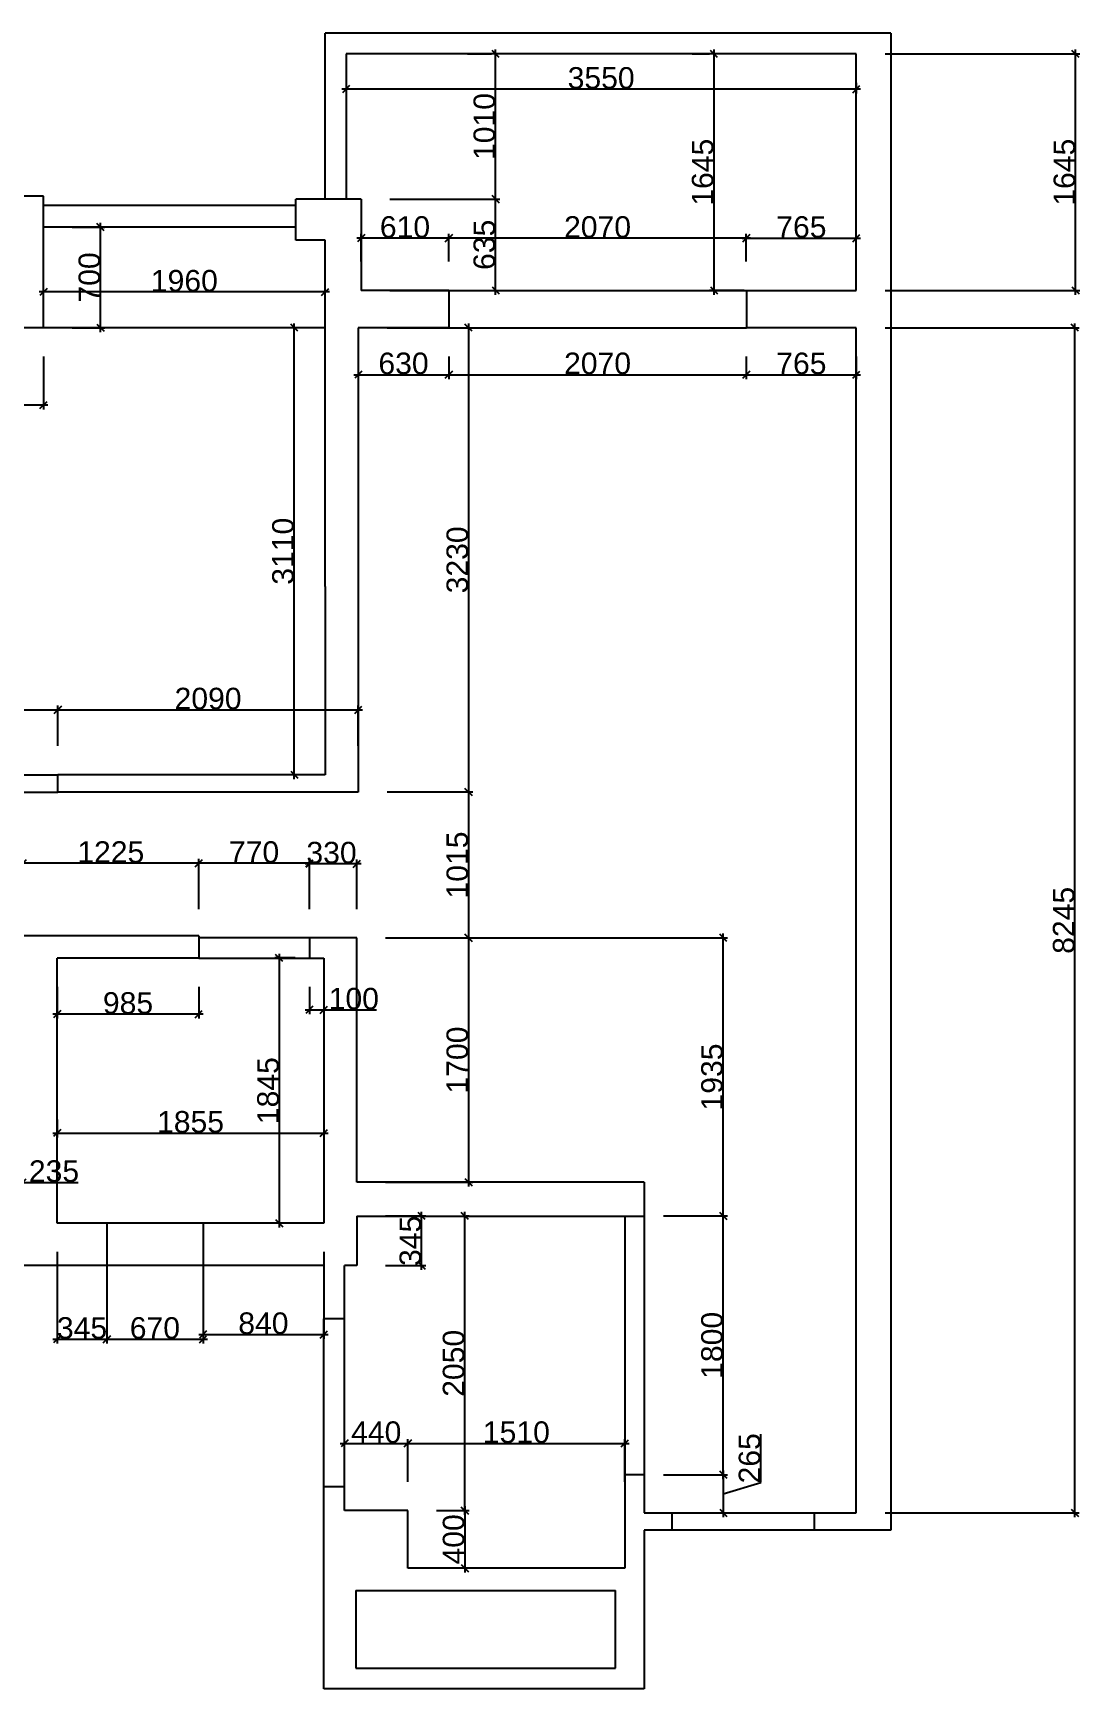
# Model space of a CAD drawing. Header units: millimetres. Extents: x -1666 to 220555, y -7114 to 28673.
# Drawn here: x 47256 to 54539, y 17153 to 28673 of the extents above; entities that cross this region are included whole.
import ezdxf

# ---------------------------------------------------------------- set-up
doc = ezdxf.new("R2010")
doc.units = ezdxf.units.MM
doc.header["$LTSCALE"] = 80
doc.styles.get("Standard").update_dxf_attribs({"font": 'arial.ttf'})
doc.dimstyles.new('ISO-25', dxfattribs={"dimtxt": 150, "dimasz": 50, "dimexe": 30, "dimexo": 200, "dimtad": 1, "dimtxsty": 'Standard', "dimblk": 'OBLIQUE', "dimcen": 2.5, "dimdle": 30, "dimclrd": 3, "dimclre": 3, "dimclrt": 3, "dimadec": 0, "dimazin": 0, "dimtfac": 1, "dimtmove": 0, "dimatfit": 3, "dimfxl": 1, "dimtfillclr": 3, "dimarcsym": 0})

# ---------------------------------------------------------------- blocks, each defined once
blk = doc.blocks.new('_Oblique')
at = {"color": 0, "linetype": 'ByBlock', "lineweight": -2}
blk.add_line((-0.5, -0.5), (0.5, 0.5), dxfattribs=at)
blk = doc.blocks.new('*D302')
at = {"color": 3, "lineweight": -2, "transparency": 16777216}
for p, q in [((53183, 26623), (54534, 26623)), ((54504, 18348), (54504, 26653)), ((53183, 18378), (54534, 18378))]:
    blk.add_line(p, q, dxfattribs=at)
at = {"layer": 'Defpoints', "color": 0, "transparency": 16777216}
for p in [(52983, 26623), (54504, 26623), (52983, 18378)]:
    blk.add_point(p, dxfattribs=at)
at = {"color": 3, "lineweight": -2, "transparency": 16777216, "xscale": 50, "yscale": 50, "zscale": 50}
for p, rotation in [((54504, 26623), 90), ((54504, 18378), 270)]:
    blk.add_blockref('_Oblique', p, dxfattribs=dict(at, rotation=rotation))
at = {"color": 3, "transparency": 16777216, "insert": (54427, 22500), "char_height": 150, "attachment_point": 5, "rotation": 90}
blk.add_mtext('8245', dxfattribs=at)
blk = doc.blocks.new('*D303')
at = {"color": 3, "lineweight": -2, "transparency": 16777216}
for p, q in [((53183, 28528), (54539, 28528)), ((54509, 26853), (54509, 28558)), ((53183, 26883), (54539, 26883))]:
    blk.add_line(p, q, dxfattribs=at)
at = {"layer": 'Defpoints', "color": 0, "transparency": 16777216}
for p in [(52983, 28528), (54509, 28528), (52983, 26883)]:
    blk.add_point(p, dxfattribs=at)
at = {"color": 3, "lineweight": -2, "transparency": 16777216, "xscale": 50, "yscale": 50, "zscale": 50}
for p, rotation in [((54509, 28528), 90), ((54509, 26883), 270)]:
    blk.add_blockref('_Oblique', p, dxfattribs=dict(at, rotation=rotation))
at = {"color": 3, "transparency": 16777216, "insert": (54432, 27705), "char_height": 150, "attachment_point": 5, "rotation": 90}
blk.add_mtext('1645', dxfattribs=at)
blk = doc.blocks.new('*D304')
at = {"color": 3, "lineweight": -2, "transparency": 16777216}
for p, q in [((49718, 26623), (50315, 26623)), ((50285, 26653), (50285, 23363)), ((49718, 23393), (50315, 23393))]:
    blk.add_line(p, q, dxfattribs=at)
at = {"layer": 'Defpoints', "color": 0, "transparency": 16777216}
for p in [(49518, 26623), (49518, 23393), (50285, 23393)]:
    blk.add_point(p, dxfattribs=at)
at = {"color": 3, "lineweight": -2, "transparency": 16777216, "xscale": 50, "yscale": 50, "zscale": 50}
for p, rotation in [((50285, 26623), 90), ((50285, 23393), 270)]:
    blk.add_blockref('_Oblique', p, dxfattribs=dict(at, rotation=rotation))
at = {"color": 3, "transparency": 16777216, "insert": (50208, 25008), "char_height": 150, "attachment_point": 5, "rotation": 90}
blk.add_mtext('3230', dxfattribs=at)
blk = doc.blocks.new('*D305')
at = {"color": 3, "lineweight": -2, "transparency": 16777216}
for p, q in [((49718, 23393), (50315, 23393)), ((50285, 23423), (50285, 22348)), ((49708, 22378), (50315, 22378))]:
    blk.add_line(p, q, dxfattribs=at)
at = {"layer": 'Defpoints', "color": 0, "transparency": 16777216}
for p in [(49518, 23393), (49508, 22378), (50285, 22378)]:
    blk.add_point(p, dxfattribs=at)
at = {"color": 3, "lineweight": -2, "transparency": 16777216, "xscale": 50, "yscale": 50, "zscale": 50}
for p, rotation in [((50285, 23393), 90), ((50285, 22378), 270)]:
    blk.add_blockref('_Oblique', p, dxfattribs=dict(at, rotation=rotation))
at = {"color": 3, "transparency": 16777216, "insert": (50208, 22885), "char_height": 150, "attachment_point": 5, "rotation": 90}
blk.add_mtext('1015', dxfattribs=at)
blk = doc.blocks.new('*D306')
at = {"color": 3, "lineweight": -2, "transparency": 16777216}
for p, q in [((49708, 22378), (50315, 22378)), ((50285, 22408), (50285, 20648)), ((49708, 20678), (50315, 20678))]:
    blk.add_line(p, q, dxfattribs=at)
at = {"layer": 'Defpoints', "color": 0, "transparency": 16777216}
for p in [(49508, 22378), (49508, 20678), (50285, 20678)]:
    blk.add_point(p, dxfattribs=at)
at = {"color": 3, "lineweight": -2, "transparency": 16777216, "xscale": 50, "yscale": 50, "zscale": 50}
for p, rotation in [((50285, 22378), 90), ((50285, 20678), 270)]:
    blk.add_blockref('_Oblique', p, dxfattribs=dict(at, rotation=rotation))
at = {"color": 3, "transparency": 16777216, "insert": (50208, 21528), "char_height": 150, "attachment_point": 5, "rotation": 90}
blk.add_mtext('1700', dxfattribs=at)
blk = doc.blocks.new('*D310')
at = {"color": 3, "lineweight": -2, "transparency": 16777216}
for p, q in [((51641, 20443), (52088, 20443)), ((52058, 18613), (52058, 20473)), ((51641, 18643), (52088, 18643))]:
    blk.add_line(p, q, dxfattribs=at)
at = {"layer": 'Defpoints', "color": 0, "transparency": 16777216}
for p in [(51441, 20443), (52058, 20443), (51441, 18643)]:
    blk.add_point(p, dxfattribs=at)
at = {"color": 3, "lineweight": -2, "transparency": 16777216, "xscale": 50, "yscale": 50, "zscale": 50}
for p, rotation in [((52058, 20443), 90), ((52058, 18643), 270)]:
    blk.add_blockref('_Oblique', p, dxfattribs=dict(at, rotation=rotation))
at = {"color": 3, "transparency": 16777216, "insert": (51980, 19543), "char_height": 150, "attachment_point": 5, "rotation": 90}
blk.add_mtext('1800', dxfattribs=at)
blk = doc.blocks.new('*D311')
at = {"color": 3, "lineweight": -2, "transparency": 16777216}
for p, q in [((49538, 22893), (49148, 22893)), ((49178, 22578), (49178, 22923)), ((49508, 22578), (49508, 22923))]:
    blk.add_line(p, q, dxfattribs=at)
at = {"layer": 'Defpoints', "color": 0, "transparency": 16777216}
for p in [(49178, 22893), (49178, 22378), (49508, 22378)]:
    blk.add_point(p, dxfattribs=at)
at = {"color": 3, "lineweight": -2, "transparency": 16777216, "xscale": 50, "yscale": 50, "zscale": 50, "rotation": 180}
blk.add_blockref('_Oblique', (49178, 22893), dxfattribs=at)
at = {"color": 3, "lineweight": -2, "transparency": 16777216, "xscale": 50, "yscale": 50, "zscale": 50}
blk.add_blockref('_Oblique', (49508, 22893), dxfattribs=at)
at = {"color": 3, "transparency": 16777216, "insert": (49332, 22970), "char_height": 150, "attachment_point": 5}
blk.add_mtext('330', dxfattribs=at)
blk = doc.blocks.new('*D312')
at = {"color": 3, "lineweight": -2, "transparency": 16777216}
for p, q in [((48408, 22578), (48408, 22927)), ((49178, 22578), (49178, 22927)), ((49208, 22897), (48378, 22897))]:
    blk.add_line(p, q, dxfattribs=at)
at = {"layer": 'Defpoints', "color": 0, "transparency": 16777216}
for p in [(48408, 22897), (48408, 22378), (49178, 22378)]:
    blk.add_point(p, dxfattribs=at)
at = {"color": 3, "lineweight": -2, "transparency": 16777216, "xscale": 50, "yscale": 50, "zscale": 50, "rotation": 180}
blk.add_blockref('_Oblique', (48408, 22897), dxfattribs=at)
at = {"color": 3, "lineweight": -2, "transparency": 16777216, "xscale": 50, "yscale": 50, "zscale": 50}
blk.add_blockref('_Oblique', (49178, 22897), dxfattribs=at)
at = {"color": 3, "transparency": 16777216, "insert": (48793, 22974), "char_height": 150, "attachment_point": 5}
blk.add_mtext('770', dxfattribs=at)
blk = doc.blocks.new('*D313')
at = {"color": 3, "lineweight": -2, "transparency": 16777216}
for p, q in [((47183, 22593), (47183, 22927)), ((48408, 22593), (48408, 22927)), ((48438, 22897), (47153, 22897))]:
    blk.add_line(p, q, dxfattribs=at)
at = {"layer": 'Defpoints', "color": 0, "transparency": 16777216}
for p in [(47183, 22897), (47183, 22393), (48408, 22393)]:
    blk.add_point(p, dxfattribs=at)
at = {"color": 3, "lineweight": -2, "transparency": 16777216, "xscale": 50, "yscale": 50, "zscale": 50, "rotation": 180}
blk.add_blockref('_Oblique', (47183, 22897), dxfattribs=at)
at = {"color": 3, "lineweight": -2, "transparency": 16777216, "xscale": 50, "yscale": 50, "zscale": 50}
blk.add_blockref('_Oblique', (48408, 22897), dxfattribs=at)
at = {"color": 3, "transparency": 16777216, "insert": (47796, 22974), "char_height": 150, "attachment_point": 5}
blk.add_mtext('1225', dxfattribs=at)
blk = doc.blocks.new('*D315')
at = {"color": 3, "lineweight": -2, "transparency": 16777216}
for p, q in [((46548, 23964), (47458, 23964)), ((46578, 23713), (46578, 23994)), ((47428, 23713), (47428, 23994))]:
    blk.add_line(p, q, dxfattribs=at)
at = {"layer": 'Defpoints', "color": 0, "transparency": 16777216}
for p in [(47428, 23964), (46578, 23513), (47428, 23513)]:
    blk.add_point(p, dxfattribs=at)
at = {"color": 3, "lineweight": -2, "transparency": 16777216, "xscale": 50, "yscale": 50, "zscale": 50, "rotation": 180}
blk.add_blockref('_Oblique', (46578, 23964), dxfattribs=at)
at = {"color": 3, "lineweight": -2, "transparency": 16777216, "xscale": 50, "yscale": 50, "zscale": 50}
blk.add_blockref('_Oblique', (47428, 23964), dxfattribs=at)
at = {"color": 3, "transparency": 16777216, "insert": (47003, 24042), "char_height": 150, "attachment_point": 5}
blk.add_mtext('850', dxfattribs=at)
blk = doc.blocks.new('*D317')
at = {"color": 3, "lineweight": -2, "transparency": 16777216}
for p, q in [((47398, 23964), (49548, 23964)), ((47428, 23713), (47428, 23994)), ((49518, 23713), (49518, 23994))]:
    blk.add_line(p, q, dxfattribs=at)
at = {"layer": 'Defpoints', "color": 0, "transparency": 16777216}
for p in [(49518, 23964), (47428, 23513), (49518, 23513)]:
    blk.add_point(p, dxfattribs=at)
at = {"color": 3, "lineweight": -2, "transparency": 16777216, "xscale": 50, "yscale": 50, "zscale": 50, "rotation": 180}
blk.add_blockref('_Oblique', (47428, 23964), dxfattribs=at)
at = {"color": 3, "lineweight": -2, "transparency": 16777216, "xscale": 50, "yscale": 50, "zscale": 50}
blk.add_blockref('_Oblique', (49518, 23964), dxfattribs=at)
at = {"color": 3, "transparency": 16777216, "insert": (48473, 24042), "char_height": 150, "attachment_point": 5}
blk.add_mtext('2090', dxfattribs=at)
blk = doc.blocks.new('*D328')
at = {"color": 3, "lineweight": -2, "transparency": 16777216}
for p, q in [((49088, 26623), (49043, 26623)), ((49073, 23483), (49073, 26653)), ((49088, 23513), (49043, 23513))]:
    blk.add_line(p, q, dxfattribs=at)
at = {"layer": 'Defpoints', "color": 0, "transparency": 16777216}
for p in [(49073, 26623), (49288, 26623), (49288, 23513)]:
    blk.add_point(p, dxfattribs=at)
at = {"color": 3, "lineweight": -2, "transparency": 16777216, "xscale": 50, "yscale": 50, "zscale": 50}
for p, rotation in [((49073, 26623), 90), ((49073, 23513), 270)]:
    blk.add_blockref('_Oblique', p, dxfattribs=dict(at, rotation=rotation))
at = {"color": 3, "transparency": 16777216, "insert": (48995, 25068), "char_height": 150, "attachment_point": 5, "rotation": 90}
blk.add_mtext('3110', dxfattribs=at)
blk = doc.blocks.new('*D329')
at = {"color": 3, "lineweight": -2, "transparency": 16777216}
for p, q in [((49318, 26872), (47298, 26872)), ((47328, 26823), (47328, 26902)), ((49288, 26823), (49288, 26902))]:
    blk.add_line(p, q, dxfattribs=at)
at = {"layer": 'Defpoints', "color": 0, "transparency": 16777216}
for p in [(47328, 26872), (47328, 26623), (49288, 26623)]:
    blk.add_point(p, dxfattribs=at)
at = {"color": 3, "lineweight": -2, "transparency": 16777216, "xscale": 50, "yscale": 50, "zscale": 50, "rotation": 180}
blk.add_blockref('_Oblique', (47328, 26872), dxfattribs=at)
at = {"color": 3, "lineweight": -2, "transparency": 16777216, "xscale": 50, "yscale": 50, "zscale": 50}
blk.add_blockref('_Oblique', (49288, 26872), dxfattribs=at)
at = {"color": 3, "transparency": 16777216, "insert": (48308, 26949), "char_height": 150, "attachment_point": 5}
blk.add_mtext('1960', dxfattribs=at)
blk = doc.blocks.new('*D330')
at = {"color": 3, "lineweight": -2, "transparency": 16777216}
for p, q in [((47528, 27323), (47755, 27323)), ((47725, 26593), (47725, 27353)), ((47528, 26623), (47755, 26623))]:
    blk.add_line(p, q, dxfattribs=at)
at = {"layer": 'Defpoints', "color": 0, "transparency": 16777216}
for p in [(47328, 27323), (47725, 27323), (47328, 26623)]:
    blk.add_point(p, dxfattribs=at)
at = {"color": 3, "lineweight": -2, "transparency": 16777216, "xscale": 50, "yscale": 50, "zscale": 50}
for p, rotation in [((47725, 27323), 90), ((47725, 26623), 270)]:
    blk.add_blockref('_Oblique', p, dxfattribs=dict(at, rotation=rotation))
at = {"color": 3, "transparency": 16777216, "insert": (47648, 26973), "char_height": 150, "attachment_point": 5, "rotation": 90}
blk.add_mtext('700', dxfattribs=at)
blk = doc.blocks.new('*D331')
at = {"color": 3, "lineweight": -2, "transparency": 16777216}
for p, q in [((46528, 26423), (46528, 26055)), ((47328, 26423), (47328, 26055)), ((47358, 26085), (46498, 26085))]:
    blk.add_line(p, q, dxfattribs=at)
at = {"layer": 'Defpoints', "color": 0, "transparency": 16777216}
for p in [(46528, 26623), (47328, 26623), (46528, 26085)]:
    blk.add_point(p, dxfattribs=at)
at = {"color": 3, "lineweight": -2, "transparency": 16777216, "xscale": 50, "yscale": 50, "zscale": 50, "rotation": 180}
blk.add_blockref('_Oblique', (46528, 26085), dxfattribs=at)
at = {"color": 3, "lineweight": -2, "transparency": 16777216, "xscale": 50, "yscale": 50, "zscale": 50}
blk.add_blockref('_Oblique', (47328, 26085), dxfattribs=at)
at = {"color": 3, "transparency": 16777216, "insert": (46928, 26162), "char_height": 150, "attachment_point": 5}
blk.add_mtext('800', dxfattribs=at)
blk = doc.blocks.new('*D342')
at = {"color": 3, "lineweight": -2, "transparency": 16777216}
for p, q in [((46918, 20677), (47183, 20677)), ((46948, 20598), (46948, 20707)), ((47183, 20598), (47183, 20707)), ((47183, 20677), (47570, 20677))]:
    blk.add_line(p, q, dxfattribs=at)
at = {"layer": 'Defpoints', "color": 0, "transparency": 16777216}
for p in [(47183, 20677), (46948, 20398), (47183, 20398)]:
    blk.add_point(p, dxfattribs=at)
at = {"color": 3, "lineweight": -2, "transparency": 16777216, "xscale": 50, "yscale": 50, "zscale": 50, "rotation": 180}
blk.add_blockref('_Oblique', (46948, 20677), dxfattribs=at)
at = {"color": 3, "lineweight": -2, "transparency": 16777216, "xscale": 50, "yscale": 50, "zscale": 50}
blk.add_blockref('_Oblique', (47183, 20677), dxfattribs=at)
at = {"color": 3, "transparency": 16777216, "insert": (47401, 20754), "char_height": 150, "attachment_point": 5}
blk.add_mtext('235', dxfattribs=at)
blk = doc.blocks.new('*D343')
at = {"color": 3, "lineweight": -2, "transparency": 16777216}
for p, q in [((47423, 20193), (47423, 19555)), ((47768, 20193), (47768, 19555)), ((47393, 19585), (47798, 19585))]:
    blk.add_line(p, q, dxfattribs=at)
at = {"layer": 'Defpoints', "color": 0, "transparency": 16777216}
for p in [(47423, 20393), (47768, 20393), (47768, 19585)]:
    blk.add_point(p, dxfattribs=at)
at = {"color": 3, "lineweight": -2, "transparency": 16777216, "xscale": 50, "yscale": 50, "zscale": 50, "rotation": 180}
blk.add_blockref('_Oblique', (47423, 19585), dxfattribs=at)
at = {"color": 3, "lineweight": -2, "transparency": 16777216, "xscale": 50, "yscale": 50, "zscale": 50}
blk.add_blockref('_Oblique', (47768, 19585), dxfattribs=at)
at = {"color": 3, "transparency": 16777216, "insert": (47596, 19663), "char_height": 150, "attachment_point": 5}
blk.add_mtext('345', dxfattribs=at)
blk = doc.blocks.new('*D344')
at = {"color": 3, "lineweight": -2, "transparency": 16777216}
for p, q in [((47768, 19898), (47768, 19555)), ((48438, 19898), (48438, 19555)), ((47738, 19585), (48468, 19585))]:
    blk.add_line(p, q, dxfattribs=at)
at = {"layer": 'Defpoints', "color": 0, "transparency": 16777216}
for p in [(47768, 20098), (48438, 20098), (48438, 19585)]:
    blk.add_point(p, dxfattribs=at)
at = {"color": 3, "lineweight": -2, "transparency": 16777216, "xscale": 50, "yscale": 50, "zscale": 50, "rotation": 180}
blk.add_blockref('_Oblique', (47768, 19585), dxfattribs=at)
at = {"color": 3, "lineweight": -2, "transparency": 16777216, "xscale": 50, "yscale": 50, "zscale": 50}
blk.add_blockref('_Oblique', (48438, 19585), dxfattribs=at)
at = {"color": 3, "transparency": 16777216, "insert": (48103, 19663), "char_height": 150, "attachment_point": 5}
blk.add_mtext('670', dxfattribs=at)
blk = doc.blocks.new('*D345')
at = {"color": 3, "lineweight": -2, "transparency": 16777216}
for p, q in [((48438, 20193), (48438, 19589)), ((49278, 20193), (49278, 19589)), ((48408, 19619), (49308, 19619))]:
    blk.add_line(p, q, dxfattribs=at)
at = {"layer": 'Defpoints', "color": 0, "transparency": 16777216}
for p in [(48438, 20393), (49278, 20393), (49278, 19619)]:
    blk.add_point(p, dxfattribs=at)
at = {"color": 3, "lineweight": -2, "transparency": 16777216, "xscale": 50, "yscale": 50, "zscale": 50, "rotation": 180}
blk.add_blockref('_Oblique', (48438, 19619), dxfattribs=at)
at = {"color": 3, "lineweight": -2, "transparency": 16777216, "xscale": 50, "yscale": 50, "zscale": 50}
blk.add_blockref('_Oblique', (49278, 19619), dxfattribs=at)
at = {"color": 3, "transparency": 16777216, "insert": (48858, 19696), "char_height": 150, "attachment_point": 5}
blk.add_mtext('840', dxfattribs=at)
blk = doc.blocks.new('*D346')
at = {"color": 3, "lineweight": -2, "transparency": 16777216}
for p, q in [((49078, 22238), (48938, 22238)), ((48968, 22268), (48968, 20363)), ((49078, 20393), (48938, 20393))]:
    blk.add_line(p, q, dxfattribs=at)
at = {"layer": 'Defpoints', "color": 0, "transparency": 16777216}
for p in [(49278, 22238), (48968, 20393), (49278, 20393)]:
    blk.add_point(p, dxfattribs=at)
at = {"color": 3, "lineweight": -2, "transparency": 16777216, "xscale": 50, "yscale": 50, "zscale": 50}
for p, rotation in [((48968, 22238), 90), ((48968, 20393), 270)]:
    blk.add_blockref('_Oblique', p, dxfattribs=dict(at, rotation=rotation))
at = {"color": 3, "transparency": 16777216, "insert": (48891, 21315), "char_height": 150, "attachment_point": 5, "rotation": 90}
blk.add_mtext('1845', dxfattribs=at)
blk = doc.blocks.new('*D347')
at = {"color": 3, "lineweight": -2, "transparency": 16777216}
for p, q in [((47423, 22038), (47423, 21817)), ((48408, 22038), (48408, 21817)), ((48438, 21847), (47393, 21847))]:
    blk.add_line(p, q, dxfattribs=at)
at = {"layer": 'Defpoints', "color": 0, "transparency": 16777216}
for p in [(47423, 22238), (48408, 22238), (47423, 21847)]:
    blk.add_point(p, dxfattribs=at)
at = {"color": 3, "lineweight": -2, "transparency": 16777216, "xscale": 50, "yscale": 50, "zscale": 50, "rotation": 180}
blk.add_blockref('_Oblique', (47423, 21847), dxfattribs=at)
at = {"color": 3, "lineweight": -2, "transparency": 16777216, "xscale": 50, "yscale": 50, "zscale": 50}
blk.add_blockref('_Oblique', (48408, 21847), dxfattribs=at)
at = {"color": 3, "transparency": 16777216, "insert": (47916, 21924), "char_height": 150, "attachment_point": 5}
blk.add_mtext('985', dxfattribs=at)
blk = doc.blocks.new('*D348')
at = {"color": 3, "lineweight": -2, "transparency": 16777216}
for p, q in [((49178, 22038), (49178, 21847)), ((49278, 22038), (49278, 21847)), ((49148, 21877), (49278, 21877)), ((49278, 21877), (49646, 21877))]:
    blk.add_line(p, q, dxfattribs=at)
at = {"layer": 'Defpoints', "color": 0, "transparency": 16777216}
for p in [(49178, 22238), (49278, 22238), (49278, 21877)]:
    blk.add_point(p, dxfattribs=at)
at = {"color": 3, "lineweight": -2, "transparency": 16777216, "xscale": 50, "yscale": 50, "zscale": 50, "rotation": 180}
blk.add_blockref('_Oblique', (49178, 21877), dxfattribs=at)
at = {"color": 3, "lineweight": -2, "transparency": 16777216, "xscale": 50, "yscale": 50, "zscale": 50}
blk.add_blockref('_Oblique', (49278, 21877), dxfattribs=at)
at = {"color": 3, "transparency": 16777216, "insert": (49487, 21954), "char_height": 150, "attachment_point": 5}
blk.add_mtext('100', dxfattribs=at)
blk = doc.blocks.new('*D349')
at = {"color": 3, "lineweight": -2, "transparency": 16777216}
for p, q in [((47423, 21115), (47423, 20990)), ((49278, 21115), (49278, 20990)), ((47393, 21020), (49308, 21020))]:
    blk.add_line(p, q, dxfattribs=at)
at = {"layer": 'Defpoints', "color": 0, "transparency": 16777216}
for p in [(47423, 21315), (49278, 21315), (49278, 21020)]:
    blk.add_point(p, dxfattribs=at)
at = {"color": 3, "lineweight": -2, "transparency": 16777216, "xscale": 50, "yscale": 50, "zscale": 50, "rotation": 180}
blk.add_blockref('_Oblique', (47423, 21020), dxfattribs=at)
at = {"color": 3, "lineweight": -2, "transparency": 16777216, "xscale": 50, "yscale": 50, "zscale": 50}
blk.add_blockref('_Oblique', (49278, 21020), dxfattribs=at)
at = {"color": 3, "transparency": 16777216, "insert": (48351, 21097), "char_height": 150, "attachment_point": 5}
blk.add_mtext('1855', dxfattribs=at)
blk = doc.blocks.new('*D350')
at = {"color": 3, "lineweight": -2, "transparency": 16777216}
for p, q in [((49708, 20443), (49989, 20443)), ((49959, 20068), (49959, 20473)), ((49708, 20098), (49989, 20098))]:
    blk.add_line(p, q, dxfattribs=at)
at = {"layer": 'Defpoints', "color": 0, "transparency": 16777216}
for p in [(49508, 20443), (49959, 20443), (49508, 20098)]:
    blk.add_point(p, dxfattribs=at)
at = {"color": 3, "lineweight": -2, "transparency": 16777216, "xscale": 50, "yscale": 50, "zscale": 50}
for p, rotation in [((49959, 20443), 90), ((49959, 20098), 270)]:
    blk.add_blockref('_Oblique', p, dxfattribs=dict(at, rotation=rotation))
at = {"color": 3, "transparency": 16777216, "insert": (49881, 20270), "char_height": 150, "attachment_point": 5, "rotation": 90}
blk.add_mtext('345', dxfattribs=at)
blk = doc.blocks.new('*D351')
at = {"color": 3, "lineweight": -2, "transparency": 16777216}
for p, q in [((50259, 18363), (50259, 20473)), ((50268, 20443), (50289, 20443)), ((50063, 18393), (50289, 18393))]:
    blk.add_line(p, q, dxfattribs=at)
at = {"layer": 'Defpoints', "color": 0, "transparency": 16777216}
for p in [(50068, 20443), (50259, 20443), (49863, 18393)]:
    blk.add_point(p, dxfattribs=at)
at = {"color": 3, "lineweight": -2, "transparency": 16777216, "xscale": 50, "yscale": 50, "zscale": 50}
for p, rotation in [((50259, 20443), 90), ((50259, 18393), 270)]:
    blk.add_blockref('_Oblique', p, dxfattribs=dict(at, rotation=rotation))
at = {"color": 3, "transparency": 16777216, "insert": (50182, 19418), "char_height": 150, "attachment_point": 5, "rotation": 90}
blk.add_mtext('2050', dxfattribs=at)
blk = doc.blocks.new('*D352')
at = {"color": 3, "lineweight": -2, "transparency": 16777216}
for p, q in [((49833, 18861), (51403, 18861)), ((49863, 18593), (49863, 18891)), ((51373, 18593), (51373, 18891))]:
    blk.add_line(p, q, dxfattribs=at)
at = {"layer": 'Defpoints', "color": 0, "transparency": 16777216}
for p in [(51373, 18861), (49863, 18393), (51373, 18393)]:
    blk.add_point(p, dxfattribs=at)
at = {"color": 3, "lineweight": -2, "transparency": 16777216, "xscale": 50, "yscale": 50, "zscale": 50, "rotation": 180}
blk.add_blockref('_Oblique', (49863, 18861), dxfattribs=at)
at = {"color": 3, "lineweight": -2, "transparency": 16777216, "xscale": 50, "yscale": 50, "zscale": 50}
blk.add_blockref('_Oblique', (51373, 18861), dxfattribs=at)
at = {"color": 3, "transparency": 16777216, "insert": (50618, 18938), "char_height": 150, "attachment_point": 5}
blk.add_mtext('1510', dxfattribs=at)
blk = doc.blocks.new('*D353')
at = {"color": 3, "lineweight": -2, "transparency": 16777216}
for p, q in [((49393, 18861), (49893, 18861)), ((49423, 18758), (49423, 18891)), ((49863, 18593), (49863, 18891))]:
    blk.add_line(p, q, dxfattribs=at)
at = {"layer": 'Defpoints', "color": 0, "transparency": 16777216}
for p in [(49863, 18861), (49423, 18558), (49863, 18393)]:
    blk.add_point(p, dxfattribs=at)
at = {"color": 3, "lineweight": -2, "transparency": 16777216, "xscale": 50, "yscale": 50, "zscale": 50, "rotation": 180}
blk.add_blockref('_Oblique', (49423, 18861), dxfattribs=at)
at = {"color": 3, "lineweight": -2, "transparency": 16777216, "xscale": 50, "yscale": 50, "zscale": 50}
blk.add_blockref('_Oblique', (49863, 18861), dxfattribs=at)
at = {"color": 3, "transparency": 16777216, "insert": (49643, 18938), "char_height": 150, "attachment_point": 5}
blk.add_mtext('440', dxfattribs=at)
blk = doc.blocks.new('*D354')
at = {"color": 3, "lineweight": -2, "transparency": 16777216}
for p, q in [((50063, 18393), (50289, 18393)), ((50259, 18423), (50259, 17963)), ((50427, 17993), (50289, 17993))]:
    blk.add_line(p, q, dxfattribs=at)
at = {"layer": 'Defpoints', "color": 0, "transparency": 16777216}
for p in [(49863, 18393), (50227, 17993), (50259, 17993)]:
    blk.add_point(p, dxfattribs=at)
at = {"color": 3, "lineweight": -2, "transparency": 16777216, "xscale": 50, "yscale": 50, "zscale": 50}
for p, rotation in [((50259, 18393), 90), ((50259, 17993), 270)]:
    blk.add_blockref('_Oblique', p, dxfattribs=dict(at, rotation=rotation))
at = {"color": 3, "transparency": 16777216, "insert": (50182, 18193), "char_height": 150, "attachment_point": 5, "rotation": 90}
blk.add_mtext('400', dxfattribs=at)
blk = doc.blocks.new('*D355')
at = {"color": 3, "lineweight": -2, "transparency": 16777216}
for p, q in [((49708, 22378), (52088, 22378)), ((52058, 20413), (52058, 22408)), ((51641, 20443), (52088, 20443))]:
    blk.add_line(p, q, dxfattribs=at)
at = {"layer": 'Defpoints', "color": 0, "transparency": 16777216}
for p in [(49508, 22378), (52058, 22378), (51441, 20443)]:
    blk.add_point(p, dxfattribs=at)
at = {"color": 3, "lineweight": -2, "transparency": 16777216, "xscale": 50, "yscale": 50, "zscale": 50}
for p, rotation in [((52058, 22378), 90), ((52058, 20443), 270)]:
    blk.add_blockref('_Oblique', p, dxfattribs=dict(at, rotation=rotation))
at = {"color": 3, "transparency": 16777216, "insert": (51980, 21410), "char_height": 150, "attachment_point": 5, "rotation": 90}
blk.add_mtext('1935', dxfattribs=at)
blk = doc.blocks.new('*D356')
at = {"color": 3, "lineweight": -2, "transparency": 16777216}
for p, q in [((52318, 18589), (52318, 18925)), ((52058, 18673), (52058, 18348)), ((51641, 18643), (52088, 18643)), ((52058, 18510), (52318, 18589)), ((51903, 18378), (52088, 18378))]:
    blk.add_line(p, q, dxfattribs=at)
at = {"layer": 'Defpoints', "color": 0, "transparency": 16777216}
for p in [(51441, 18643), (51703, 18378), (52058, 18378)]:
    blk.add_point(p, dxfattribs=at)
at = {"color": 3, "lineweight": -2, "transparency": 16777216, "xscale": 50, "yscale": 50, "zscale": 50}
for p, rotation in [((52058, 18643), 90), ((52058, 18378), 270)]:
    blk.add_blockref('_Oblique', p, dxfattribs=dict(at, rotation=rotation))
at = {"color": 3, "transparency": 16777216, "insert": (52241, 18757), "char_height": 150, "attachment_point": 5, "rotation": 90}
blk.add_mtext('265', dxfattribs=at)
blk = doc.blocks.new('*D359')
at = {"color": 3, "lineweight": -2, "transparency": 16777216}
for p, q in [((52248, 27246), (50118, 27246)), ((50148, 27083), (50148, 27276)), ((52218, 27083), (52218, 27276))]:
    blk.add_line(p, q, dxfattribs=at)
at = {"layer": 'Defpoints', "color": 0, "transparency": 16777216}
for p in [(50148, 27246), (50148, 26883), (52218, 26883)]:
    blk.add_point(p, dxfattribs=at)
at = {"color": 3, "lineweight": -2, "transparency": 16777216, "xscale": 50, "yscale": 50, "zscale": 50, "rotation": 180}
blk.add_blockref('_Oblique', (50148, 27246), dxfattribs=at)
at = {"color": 3, "lineweight": -2, "transparency": 16777216, "xscale": 50, "yscale": 50, "zscale": 50}
blk.add_blockref('_Oblique', (52218, 27246), dxfattribs=at)
at = {"color": 3, "transparency": 16777216, "insert": (51183, 27323), "char_height": 150, "attachment_point": 5}
blk.add_mtext('2070', dxfattribs=at)
blk = doc.blocks.new('*D360')
at = {"color": 3, "lineweight": -2, "transparency": 16777216}
for p, q in [((50178, 27246), (49508, 27246)), ((49538, 27083), (49538, 27276)), ((50148, 27083), (50148, 27276))]:
    blk.add_line(p, q, dxfattribs=at)
at = {"layer": 'Defpoints', "color": 0, "transparency": 16777216}
for p in [(49538, 27246), (49538, 26883), (50148, 26883)]:
    blk.add_point(p, dxfattribs=at)
at = {"color": 3, "lineweight": -2, "transparency": 16777216, "xscale": 50, "yscale": 50, "zscale": 50, "rotation": 180}
blk.add_blockref('_Oblique', (49538, 27246), dxfattribs=at)
at = {"color": 3, "lineweight": -2, "transparency": 16777216, "xscale": 50, "yscale": 50, "zscale": 50}
blk.add_blockref('_Oblique', (50148, 27246), dxfattribs=at)
at = {"color": 3, "transparency": 16777216, "insert": (49843, 27323), "char_height": 150, "attachment_point": 5}
blk.add_mtext('610', dxfattribs=at)
blk = doc.blocks.new('*D361')
at = {"color": 3, "lineweight": -2, "transparency": 16777216}
for p, q in [((52188, 27246), (53013, 27246)), ((52218, 27083), (52218, 27276)), ((52983, 27083), (52983, 27276))]:
    blk.add_line(p, q, dxfattribs=at)
at = {"layer": 'Defpoints', "color": 0, "transparency": 16777216}
for p in [(52983, 27246), (52218, 26883), (52983, 26883)]:
    blk.add_point(p, dxfattribs=at)
at = {"color": 3, "lineweight": -2, "transparency": 16777216, "xscale": 50, "yscale": 50, "zscale": 50, "rotation": 180}
blk.add_blockref('_Oblique', (52218, 27246), dxfattribs=at)
at = {"color": 3, "lineweight": -2, "transparency": 16777216, "xscale": 50, "yscale": 50, "zscale": 50}
blk.add_blockref('_Oblique', (52983, 27246), dxfattribs=at)
at = {"color": 3, "transparency": 16777216, "insert": (52601, 27323), "char_height": 150, "attachment_point": 5}
blk.add_mtext('765', dxfattribs=at)
blk = doc.blocks.new('*D362')
at = {"color": 3, "lineweight": -2, "transparency": 16777216}
for p, q in [((49518, 26423), (49518, 26266)), ((50148, 26423), (50148, 26266)), ((49488, 26296), (50178, 26296))]:
    blk.add_line(p, q, dxfattribs=at)
at = {"layer": 'Defpoints', "color": 0, "transparency": 16777216}
for p in [(49518, 26623), (50148, 26623), (50148, 26296)]:
    blk.add_point(p, dxfattribs=at)
at = {"color": 3, "lineweight": -2, "transparency": 16777216, "xscale": 50, "yscale": 50, "zscale": 50, "rotation": 180}
blk.add_blockref('_Oblique', (49518, 26296), dxfattribs=at)
at = {"color": 3, "lineweight": -2, "transparency": 16777216, "xscale": 50, "yscale": 50, "zscale": 50}
blk.add_blockref('_Oblique', (50148, 26296), dxfattribs=at)
at = {"color": 3, "transparency": 16777216, "insert": (49833, 26374), "char_height": 150, "attachment_point": 5}
blk.add_mtext('630', dxfattribs=at)
blk = doc.blocks.new('*D363')
at = {"color": 3, "lineweight": -2, "transparency": 16777216}
for p, q in [((50148, 26423), (50148, 26266)), ((52218, 26423), (52218, 26266)), ((50118, 26296), (52248, 26296))]:
    blk.add_line(p, q, dxfattribs=at)
at = {"layer": 'Defpoints', "color": 0, "transparency": 16777216}
for p in [(50148, 26623), (52218, 26623), (52218, 26296)]:
    blk.add_point(p, dxfattribs=at)
at = {"color": 3, "lineweight": -2, "transparency": 16777216, "xscale": 50, "yscale": 50, "zscale": 50, "rotation": 180}
blk.add_blockref('_Oblique', (50148, 26296), dxfattribs=at)
at = {"color": 3, "lineweight": -2, "transparency": 16777216, "xscale": 50, "yscale": 50, "zscale": 50}
blk.add_blockref('_Oblique', (52218, 26296), dxfattribs=at)
at = {"color": 3, "transparency": 16777216, "insert": (51183, 26374), "char_height": 150, "attachment_point": 5}
blk.add_mtext('2070', dxfattribs=at)
blk = doc.blocks.new('*D364')
at = {"color": 3, "lineweight": -2, "transparency": 16777216}
for p, q in [((52218, 26423), (52218, 26266)), ((52983, 26423), (52983, 26266)), ((52188, 26296), (53013, 26296))]:
    blk.add_line(p, q, dxfattribs=at)
at = {"layer": 'Defpoints', "color": 0, "transparency": 16777216}
for p in [(52218, 26623), (52983, 26623), (52983, 26296)]:
    blk.add_point(p, dxfattribs=at)
at = {"color": 3, "lineweight": -2, "transparency": 16777216, "xscale": 50, "yscale": 50, "zscale": 50, "rotation": 180}
blk.add_blockref('_Oblique', (52218, 26296), dxfattribs=at)
at = {"color": 3, "lineweight": -2, "transparency": 16777216, "xscale": 50, "yscale": 50, "zscale": 50}
blk.add_blockref('_Oblique', (52983, 26296), dxfattribs=at)
at = {"color": 3, "transparency": 16777216, "insert": (52601, 26374), "char_height": 150, "attachment_point": 5}
blk.add_mtext('765', dxfattribs=at)
blk = doc.blocks.new('*D365')
at = {"color": 3, "lineweight": -2, "transparency": 16777216}
for p, q in [((50474, 26853), (50474, 27548)), ((49738, 27518), (50504, 27518)), ((49738, 26883), (50504, 26883))]:
    blk.add_line(p, q, dxfattribs=at)
at = {"layer": 'Defpoints', "color": 0, "transparency": 16777216}
for p in [(49538, 27518), (50474, 27518), (49538, 26883)]:
    blk.add_point(p, dxfattribs=at)
at = {"color": 3, "lineweight": -2, "transparency": 16777216, "xscale": 50, "yscale": 50, "zscale": 50}
for p, rotation in [((50474, 27518), 90), ((50474, 26883), 270)]:
    blk.add_blockref('_Oblique', p, dxfattribs=dict(at, rotation=rotation))
at = {"color": 3, "transparency": 16777216, "insert": (50396, 27200), "char_height": 150, "attachment_point": 5, "rotation": 90}
blk.add_mtext('635', dxfattribs=at)
blk = doc.blocks.new('*D366')
at = {"color": 3, "lineweight": -2, "transparency": 16777216}
for p, q in [((50277, 28528), (50444, 28528)), ((50474, 27488), (50474, 28558)), ((49738, 27518), (50504, 27518))]:
    blk.add_line(p, q, dxfattribs=at)
at = {"layer": 'Defpoints', "color": 0, "transparency": 16777216}
for p in [(50474, 28528), (50477, 28528), (49538, 27518)]:
    blk.add_point(p, dxfattribs=at)
at = {"color": 3, "lineweight": -2, "transparency": 16777216, "xscale": 50, "yscale": 50, "zscale": 50}
for p, rotation in [((50474, 28528), 90), ((50474, 27518), 270)]:
    blk.add_blockref('_Oblique', p, dxfattribs=dict(at, rotation=rotation))
at = {"color": 3, "transparency": 16777216, "insert": (50396, 28023), "char_height": 150, "attachment_point": 5, "rotation": 90}
blk.add_mtext('1010', dxfattribs=at)
blk = doc.blocks.new('*D367')
at = {"color": 3, "lineweight": -2, "transparency": 16777216}
for p, q in [((53013, 28283), (49403, 28283)), ((49433, 28328), (49433, 28253)), ((52983, 28328), (52983, 28253))]:
    blk.add_line(p, q, dxfattribs=at)
at = {"layer": 'Defpoints', "color": 0, "transparency": 16777216}
for p in [(49433, 28528), (52983, 28528), (49433, 28283)]:
    blk.add_point(p, dxfattribs=at)
at = {"color": 3, "lineweight": -2, "transparency": 16777216, "xscale": 50, "yscale": 50, "zscale": 50, "rotation": 180}
blk.add_blockref('_Oblique', (49433, 28283), dxfattribs=at)
at = {"color": 3, "lineweight": -2, "transparency": 16777216, "xscale": 50, "yscale": 50, "zscale": 50}
blk.add_blockref('_Oblique', (52983, 28283), dxfattribs=at)
at = {"color": 3, "transparency": 16777216, "insert": (51208, 28360), "char_height": 150, "attachment_point": 5}
blk.add_mtext('3550', dxfattribs=at)
blk = doc.blocks.new('*D368')
at = {"color": 3, "lineweight": -2, "transparency": 16777216}
for p, q in [((51842, 28528), (51963, 28528)), ((51993, 28558), (51993, 26853)), ((52202, 26883), (51963, 26883))]:
    blk.add_line(p, q, dxfattribs=at)
at = {"layer": 'Defpoints', "color": 0, "transparency": 16777216}
for p in [(52042, 28528), (51993, 26883), (52402, 26883)]:
    blk.add_point(p, dxfattribs=at)
at = {"color": 3, "lineweight": -2, "transparency": 16777216, "xscale": 50, "yscale": 50, "zscale": 50}
for p, rotation in [((51993, 28528), 90), ((51993, 26883), 270)]:
    blk.add_blockref('_Oblique', p, dxfattribs=dict(at, rotation=rotation))
at = {"color": 3, "transparency": 16777216, "insert": (51915, 27705), "char_height": 150, "attachment_point": 5, "rotation": 90}
blk.add_mtext('1645', dxfattribs=at)

msp = doc.modelspace()

# ---------------------------------------------------------------- linework, layer by layer
at = {"color": 2, "true_color": 0xf1eb1f}
for p, q in [((49288.155, 27517.843), (49288.155, 28672.843)), ((53223.155, 28672.843), (49288.155, 28672.843)), ((53223.155, 28672.843), (53223.155, 18257.843)), ((52983.155, 28527.843), (49433.155, 28527.843)), ((49433.155, 28527.843), (49433.155, 27517.843)), ((52983.155, 26882.843), (52983.155, 28527.843)), ((47328.155, 27537.843), (45668.155, 27537.843)), ((47328.155, 27472.843), (47328.155, 27537.843)), ((49083.155, 27472.843), (47328.155, 27472.843)), ((49083.155, 27232.843), (49083.155, 27517.843)), ((49538.155, 27517.843), (49083.155, 27517.843)), ((49538.155, 27517.843), (49538.155, 26882.843)), ((49083.155, 27322.843), (47328.155, 27322.843)), ((47328.155, 26622.843), (47328.155, 27322.843)), ((49288.155, 27232.843), (49083.155, 27232.843)), ((49288.155, 24822.843), (49288.155, 27232.843)), ((50148.155, 26882.843), (49538.155, 26882.843)), ((50148.155, 26882.843), (50148.155, 26622.843)), ((52218.155, 26882.843), (52218.155, 26622.843)), ((52218.155, 26882.843), (52983.155, 26882.843)), ((49288.155, 26622.843), (47328.155, 26622.843)), ((50148.155, 26622.843), (49518.155, 26622.843)), ((49518.155, 26622.843), (49518.155, 23392.843)), ((52983.155, 26622.843), (52218.155, 26622.843)), ((52983.155, 18377.843), (52983.155, 26622.843)), ((49288.155, 24822.843), (49288.155, 23512.843)), ((49288.155, 23512.843), (47428.155, 23512.843)), ((47428.155, 23392.843), (47428.155, 23512.843)), ((49518.155, 23392.843), (47428.155, 23392.843)), ((48408.155, 22392.843), (47183.155, 22392.843)), ((48408.155, 22392.843), (48408.155, 22237.843)), ((49508.155, 22377.843), (49178.155, 22377.843)), ((49178.155, 22377.843), (49178.155, 22237.843)), ((49508.155, 20677.843), (49508.155, 22377.843)), ((47423.155, 20392.843), (47423.155, 22237.843)), ((48408.155, 22237.843), (47423.155, 22237.843)), ((49178.155, 22237.843), (49278.155, 22237.843)), ((49278.155, 22237.843), (49278.155, 20392.843)), ((51508.155, 20677.843), (49508.155, 20677.843)), ((51508.155, 20677.843), (51508.155, 18377.843)), ((47768.155, 20392.843), (47423.155, 20392.843)), ((47768.155, 20392.843), (47768.155, 20097.843)), ((49278.155, 20392.843), (47768.155, 20392.843)), ((48438.155, 20392.843), (48438.155, 20097.843)), ((49508.155, 20442.843), (51373.155, 20442.843)), ((49508.155, 20442.843), (49508.155, 20097.843)), ((47768.155, 20097.843), (46948.155, 20097.843)), ((49278.155, 20097.843), (47768.155, 20097.843)), ((49278.155, 20097.843), (49278.155, 19727.843)), ((49508.155, 20097.843), (49423.155, 20097.843)), ((49423.155, 19727.843), (49423.155, 20097.843)), ((49423.155, 19727.843), (49278.155, 19727.843)), ((49423.155, 18557.843), (49278.155, 18557.843)), ((49423.155, 18392.843), (49423.155, 18557.843)), ((51508.155, 18642.843), (51373.155, 18642.843)), ((51373.155, 18592.843), (51373.155, 17992.843)), ((49863.155, 18392.843), (49423.155, 18392.843)), ((49863.155, 17992.843), (49863.155, 18392.843)), ((51508.155, 18377.843), (51703.155, 18377.843)), ((51703.155, 18257.843), (51703.155, 18377.843)), ((52693.155, 18377.843), (52983.155, 18377.843)), ((52693.155, 18257.843), (52693.155, 18377.843)), ((52693.155, 18257.843), (51508.155, 18257.843)), ((51508.155, 18257.843), (51508.155, 17152.843)), ((51508.155, 18257.843), (51508.155, 17992.843)), ((53223.155, 18257.843), (52693.155, 18257.843)), ((51373.155, 17992.843), (49863.155, 17992.843)), ((49500.831, 17837.426), (49500.831, 17297.449)), ((49500.831, 17837.426), (51307.564, 17837.426)), ((51307.564, 17297.449), (51307.564, 17837.426)), ((49500.831, 17297.449), (51307.564, 17297.449)), ((51508.155, 17152.843), (49278.155, 17152.843))]:
    msp.add_line(p, q, dxfattribs=at)
at = {"color": 41, "true_color": 0xf4ee51}
for p, q in [((47328.155, 27322.843), (47328.155, 27537.843)), ((50148.155, 26882.843), (52218.155, 26882.843)), ((47328.155, 26622.843), (46528.155, 26622.843)), ((50148.155, 26622.843), (52218.155, 26622.843)), ((46578.155, 23512.843), (47428.155, 23512.843)), ((46578.155, 23392.843), (47428.155, 23392.843)), ((49178.155, 22377.843), (48408.155, 22377.843)), ((48408.155, 22237.843), (49178.155, 22237.843)), ((51373.155, 20442.843), (51373.155, 20356.713)), ((51373.155, 20442.843), (51508.155, 20442.843)), ((51373.155, 20356.713), (51373.155, 18592.843)), ((49278.155, 17152.843), (49278.155, 19727.843)), ((49423.155, 18557.843), (49423.155, 19727.843)), ((51703.155, 18377.843), (52693.155, 18377.843))]:
    msp.add_line(p, q, dxfattribs=at)

# ---------------------------------------------------------------- dimensions: what is measured, and where the dimension line sits
for base, p1, p2, picture, middle in [((49433.155, 28282.736), (52983.155, 28527.843), (49433.155, 28527.843), '*D367', (51208.155, 28359.998)), ((47328.155, 26872.039), (49288.155, 26622.843), (47328.155, 26622.843), '*D329', (48308.155, 26949.25)), ((46528.155, 26084.577), (47328.155, 26622.843), (46528.155, 26622.843), '*D331', (46928.155, 26161.788)), ((50148.155, 26296.425), (49518.155, 26622.843), (50148.155, 26622.843), '*D362', (49833.155, 26373.687)), ((47428.155, 23964.444), (46578.155, 23512.843), (47428.155, 23512.843), '*D315', (47003.155, 24041.655)), ((49518.155, 23964.444), (47428.155, 23512.843), (49518.155, 23512.843), '*D317', (48473.155, 24041.655)), ((47183.155, 22896.63), (48408.155, 22392.843), (47183.155, 22392.843), '*D313', (47795.655, 22973.841)), ((48408.155, 22896.63), (49178.155, 22377.843), (48408.155, 22377.843), '*D312', (48793.155, 22973.841)), ((47423.155, 21846.578), (48408.155, 22237.843), (47423.155, 22237.843), '*D347', (47915.655, 21923.789)), ((49278.155, 21877.014), (49178.155, 22237.843), (49278.155, 22237.843), '*D348', (49487.17, 21954.225)), ((49278.155, 21019.549), (47423.155, 21315.343), (49278.155, 21315.343), '*D349', (48350.655, 21096.76)), ((47183.155, 20676.606), (46948.155, 20397.843), (47183.155, 20397.843), '*D342', (47401.327, 20753.868)), ((47768.155, 19585.299), (47423.155, 20392.843), (47768.155, 20392.843), '*D343', (47595.655, 19662.562)), ((49278.155, 19619.179), (48438.155, 20392.843), (49278.155, 20392.843), '*D345', (48858.155, 19696.39)), ((48438.155, 19585.299), (47768.155, 20097.843), (48438.155, 20097.843), '*D344', (48103.155, 19662.51)), ((49863.155, 18861), (49423.155, 18557.843), (49863.155, 18392.843), '*D353', (49643.155, 18938.211)), ((51373.155, 18861), (49863.155, 18392.843), (51373.155, 18392.843), '*D352', (50618.155, 18938.211))]:
    dim = msp.add_linear_dim(base=base, p1=p1, p2=p2, dimstyle='ISO-25', dxfattribs=at)
    dim.commit()
    dim.dimension.update_dxf_attribs({"geometry": picture, "text_midpoint": middle})
for base, p1, p2, picture, middle in [((50473.536, 28527.843), (49538.155, 27517.843), (50477.069, 28527.843), '*D366', (50396.325, 28022.843)), ((52057.665, 22377.843), (51440.655, 20442.843), (49508.155, 22377.843), '*D355', (51980.403, 21410.343)), ((52057.665, 18377.843), (51440.655, 18642.843), (51703.155, 18377.843), '*D356', (52241.149, 18589.176)), ((50259.009, 17992.843), (49863.155, 18392.843), (50226.942, 17992.843), '*D354', (50181.798, 18192.843))]:
    dim = msp.add_linear_dim(base=base, p1=p1, p2=p2, angle=90, dimstyle='ISO-25', override={"dimtmove": 1}, dxfattribs=at)
    dim.commit()
    dim.dimension.update_dxf_attribs({"geometry": picture, "text_midpoint": middle})
for base, p1, p2, picture, middle in [((51992.569, 26882.843), (52042.025, 28527.843), (52402.354, 26882.843), '*D368', (51915.358, 27705.343)), ((54508.946, 28527.843), (52983.155, 26882.843), (52983.155, 28527.843), '*D303', (54431.735, 27705.343)), ((50473.536, 27517.843), (49538.155, 26882.843), (49538.155, 27517.843), '*D365', (50396.274, 27200.343)), ((47725.174, 27322.843), (47328.155, 26622.843), (47328.155, 27322.843), '*D330', (47647.963, 26972.843)), ((49072.649, 26622.843), (49288.155, 23512.843), (49288.155, 26622.843), '*D328', (48995.387, 25067.843)), ((50285.428, 23392.843), (49518.155, 26622.843), (49518.155, 23392.843), '*D304', (50208.166, 25007.843)), ((54503.793, 26622.843), (52983.155, 18377.843), (52983.155, 26622.843), '*D302', (54426.582, 22500.343)), ((50285.428, 22377.843), (49518.155, 23392.843), (49508.155, 22377.843), '*D305', (50208.217, 22885.343)), ((50285.428, 20677.843), (49508.155, 22377.843), (49508.155, 20677.843), '*D306', (50208.217, 21527.843)), ((48967.809, 20392.843), (49278.155, 22237.843), (49278.155, 20392.843), '*D346', (48890.598, 21315.343)), ((49958.66, 20442.843), (49508.155, 20097.843), (49508.155, 20442.843), '*D350', (49881.398, 20270.343)), ((50259.009, 20442.843), (49863.155, 18392.843), (50067.878, 20442.843), '*D351', (50181.798, 19417.843)), ((52057.665, 20442.843), (51440.655, 18642.843), (51440.655, 20442.843), '*D310', (51980.454, 19542.843))]:
    dim = msp.add_linear_dim(base=base, p1=p1, p2=p2, angle=90, dimstyle='ISO-25', dxfattribs=at)
    dim.commit()
    dim.dimension.update_dxf_attribs({"geometry": picture, "text_midpoint": middle})
for base, p1, p2, picture, middle in [((49538.155, 27245.798), (50148.155, 26882.843), (49538.155, 26882.843), '*D360', (49843.155, 27323.009)), ((50148.155, 27245.798), (52218.155, 26882.843), (50148.155, 26882.843), '*D359', (51183.155, 27323.009)), ((52983.155, 27245.798), (52218.155, 26882.843), (52983.155, 26882.843), '*D361', (52600.655, 27323.009)), ((52218.155, 26296.425), (50148.155, 26622.843), (52218.155, 26622.843), '*D363', (51183.155, 26373.636)), ((52983.155, 26296.425), (52218.155, 26622.843), (52983.155, 26622.843), '*D364', (52600.655, 26373.636))]:
    dim = msp.add_linear_dim(base=base, p1=p1, p2=p2, dimstyle='ISO-25', override={"dimtmove": 1}, dxfattribs=at)
    dim.commit()
    dim.dimension.update_dxf_attribs({"geometry": picture, "text_midpoint": middle})
dim = msp.add_linear_dim(base=(49178.155, 22892.88), p1=(49508.155, 22377.843), p2=(49178.155, 22377.843), dimstyle='ISO-25', dxfattribs=at)
dim.commit()
dim.dimension.update_dxf_attribs({"geometry": '*D311', "text_midpoint": (49332.022, 22892.88), "dimtype": 160})

doc.saveas('drawing.dxf')
